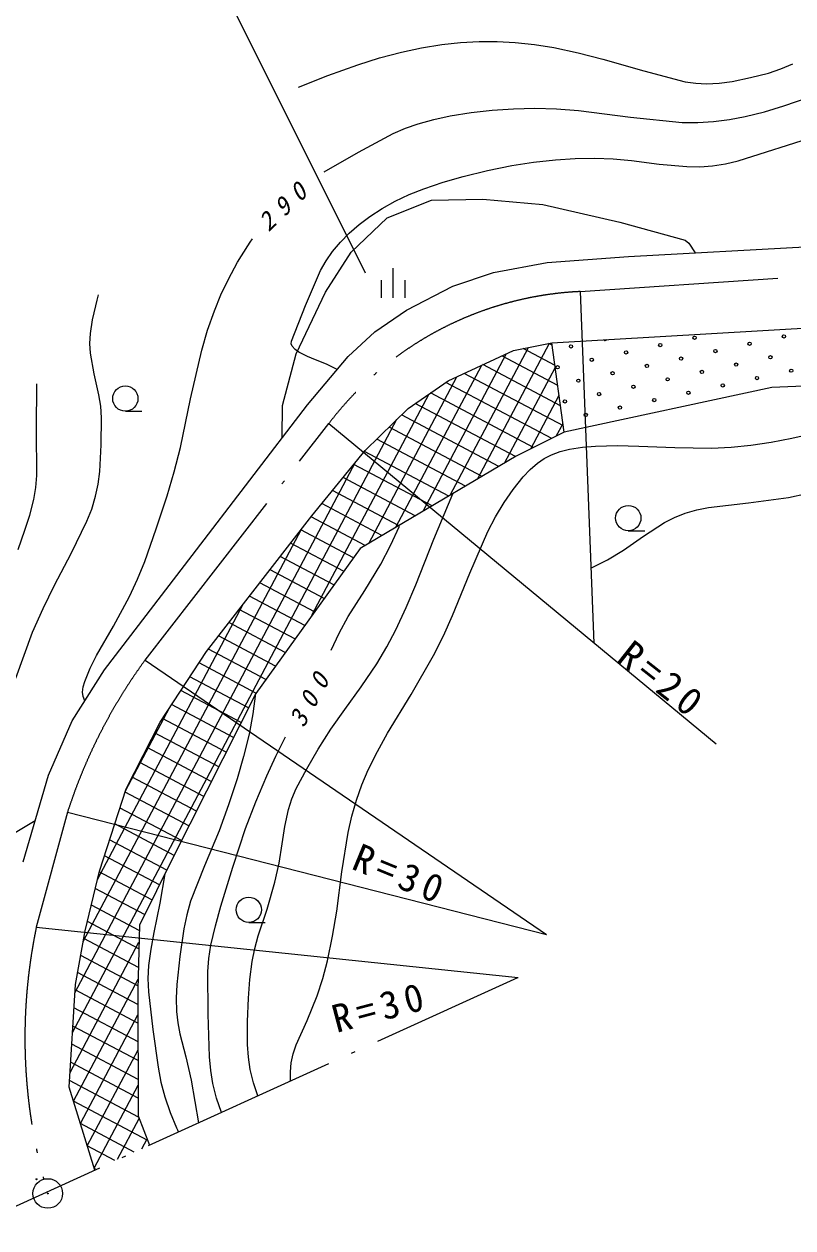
# Model space of a CAD drawing. Units: millimetres, scale not verified. Extents: x -625 to 692600, y -625 to 365855.
# Drawn here: x 126311 to 172866, y 230548 to 303406 of the extents above; entities that cross this region are included whole.
import ezdxf

# ---------------------------------------------------------------- set-up
doc = ezdxf.new("R2010")
doc.units = ezdxf.units.MM
doc.header["$LTSCALE"] = 1000
doc.linetypes.add('DASHED', pattern=[7.5, 6, -1.5])
doc.linetypes.add('LONG_DASHED_DOTTED', pattern=[15.25, 12, -1.5, 0.25, -1.5])
doc.layers.add('S-SUV', color=7, linetype='Continuous', lineweight=13)
doc.styles.add('ＭＳ ゴシック', font='')
doc.styles.get('ＭＳ ゴシック').set_extended_font_data('MS Gothic')

msp = doc.modelspace()

# ---------------------------------------------------------------- linework, layer by layer
at = {"layer": 'S-SUV'}
for p, q in [((146993, 288327), (138298, 305717)), ((147825, 301353), (149160, 301703)), ((149160, 301703), (150374, 301962)), ((150374, 301962), (151609, 302164)), ((151609, 302164), (152733, 302289)), ((152733, 302289), (153860, 302354)), ((153860, 302354), (154949, 302355)), ((154949, 302355), (156049, 302295)), ((156049, 302295), (157215, 302170)), ((157215, 302170), (158382, 301983)), ((158382, 301983), (159870, 301662)), ((159870, 301662), (161348, 301282)), ((144704, 300295), (146517, 300948)), ((146517, 300948), (147825, 301353)), ((161348, 301282), (163832, 300567)), ((172137, 300693), (172870, 301001)), ((142923, 299590), (144704, 300295)), ((163832, 300567), (166336, 299909)), ((170296, 300163), (171388, 300445)), ((171388, 300445), (172137, 300693)), ((166336, 299909), (166986, 299824)), ((166986, 299824), (167641, 299799)), ((167641, 299799), (168409, 299838)), ((168409, 299838), (169187, 299938)), ((169187, 299938), (170296, 300163)), ((172314, 298452), (174911, 299355)), ((152108, 297851), (153379, 298052)), ((153379, 298052), (154657, 298193)), ((154657, 298193), (155945, 298284)), ((155945, 298284), (157231, 298314)), ((157231, 298314), (158557, 298272)), ((158557, 298272), (159881, 298170)), ((159881, 298170), (163021, 297782)), ((169974, 297808), (171148, 298100)), ((171148, 298100), (172314, 298452)), ((149404, 297103), (150175, 297373)), ((150175, 297373), (151128, 297640)), ((151128, 297640), (152108, 297851)), ((163021, 297782), (166167, 297455)), ((166167, 297455), (167105, 297450)), ((167105, 297450), (168054, 297506)), ((168054, 297506), (169018, 297627)), ((169018, 297627), (169974, 297808)), ((146558, 295649), (148665, 296781)), ((148665, 296781), (149404, 297103)), ((169545, 295133), (174246, 296630)), ((144477, 294461), (146558, 295649)), ((157163, 295045), (158486, 295192)), ((158486, 295192), (159674, 295272)), ((159674, 295272), (160873, 295292)), ((160873, 295292), (161980, 295246)), ((161980, 295246), (163092, 295140)), ((163092, 295140), (164767, 294932)), ((168778, 294951), (169545, 295133)), ((152897, 294190), (154365, 294543)), ((154365, 294543), (155854, 294839)), ((155854, 294839), (157163, 295045)), ((164767, 294932), (166451, 294784)), ((166451, 294784), (167229, 294776)), ((167229, 294776), (168002, 294829)), ((168002, 294829), (168778, 294951)), ((150512, 293443), (151697, 293845)), ((151697, 293845), (152897, 294190)), ((148773, 292682), (149626, 293088)), ((149626, 293088), (150512, 293443)), ((147240, 291765), (147990, 292249)), ((147990, 292249), (148773, 292682)), ((146599, 291282), (147240, 291765)), ((145470, 290212), (145995, 290752)), ((145995, 290752), (146599, 291282)), ((139240, 288988), (139852, 289979)), ((139852, 289979), (139997, 290197)), ((139997, 290197), (140144, 290414)), ((144990, 289634), (145470, 290212)), ((144600, 289077), (144990, 289634)), ((157986, 288979), (162905, 289336)), ((162905, 289336), (173960, 289942)), ((138682, 287972), (139240, 288988)), ((144269, 288498), (144600, 289077)), ((148647, 288629), (148647, 286829)), ((154742, 288373), (157986, 288979)), ((138230, 287028), (138682, 287972)), ((143356, 286376), (144269, 288498)), ((147927, 287914), (147927, 286834)), ((149367, 287914), (149367, 286834)), ((152282, 287553), (154742, 288373)), ((149466, 286092), (152282, 287553)), ((159982, 287217), (160805, 265943)), ((130461, 285513), (130650, 286353)), ((130650, 286353), (130735, 286689)), ((130735, 286689), (130823, 287025)), ((137832, 286059), (138230, 287028)), ((142495, 284223), (143356, 286376)), ((137422, 284879), (137832, 286059)), ((147541, 284773), (149466, 286092)), ((130334, 284675), (130461, 285513)), ((137069, 283680), (137422, 284879)), ((158276, 284121), (178249, 285288)), ((130300, 284075), (130334, 284675)), ((142493, 284057), (142495, 284223)), ((145937, 283288), (147541, 284773)), ((130327, 283486), (130300, 284075)), ((130555, 282233), (130327, 283486)), ((136397, 280734), (137069, 283680)), ((142550, 283912), (142493, 284057)), ((142723, 283713), (142550, 283912)), ((142956, 283544), (142723, 283713)), ((143475, 283279), (142956, 283544)), ((150475, 273928), (155522, 283462)), ((151994, 281819), (155937, 283655)), ((152120, 274898), (156852, 283837)), ((153765, 275868), (158117, 284089)), ((155937, 283655), (158276, 284121)), ((158465, 282747), (156528, 283773)), ((158297, 283967), (158080, 284082)), ((159019, 278706), (158276, 284121)), ((143967, 283092), (143475, 283279)), ((143478, 280366), (145937, 283288)), ((144622, 282828), (143967, 283092)), ((145273, 282499), (144622, 282828)), ((148830, 272959), (154020, 282762)), ((158800, 280307), (154095, 282797)), ((158632, 281527), (155232, 283327)), ((130845, 280976), (130555, 282233)), ((147181, 271980), (152518, 282063)), ((158967, 279087), (152958, 282268)), ((155410, 276837), (158480, 282637)), ((127069, 278866), (127079, 281641)), ((149564, 280144), (151994, 281819)), ((158263, 278328), (151853, 281721)), ((171580, 281407), (159019, 278706)), ((180867, 281799), (171580, 281407)), ((130955, 280275), (130845, 280976)), ((135785, 277779), (136397, 280734)), ((143742, 267623), (150835, 281020)), ((157164, 277778), (150924, 281082)), ((156994, 277693), (158713, 280939)), ((131003, 279580), (130955, 280275)), ((132444, 279976), (133439, 279976)), ((136491, 271245), (143478, 280366)), ((146971, 277606), (149564, 280144)), ((156069, 277226), (149996, 280442)), ((129241, 242369), (148891, 279486)), ((130979, 277948), (131003, 279580)), ((144759, 279224), (168218, 259855)), ((155058, 276630), (149162, 279751)), ((158533, 278462), (158946, 279242)), ((127088, 276087), (127069, 278866)), ((154047, 276034), (148412, 279017)), ((159019, 278706), (156117, 277255)), ((171554, 278100), (172798, 278344)), ((172798, 278344), (175227, 278907)), ((130894, 276325), (130979, 277948)), ((135405, 276301), (135785, 277779)), ((143731, 273641), (146971, 277606)), ((153036, 275438), (147662, 278283)), ((158781, 277539), (159346, 277683)), ((159346, 277683), (160122, 277805)), ((160122, 277805), (160919, 277869)), ((160919, 277869), (162237, 277899)), ((162237, 277899), (163535, 277869)), ((163535, 277869), (165714, 277777)), ((165714, 277777), (167930, 277743)), ((167930, 277743), (169119, 277800)), ((169119, 277800), (170311, 277917)), ((170311, 277917), (171554, 278100)), ((129388, 244784), (146384, 276887)), ((152024, 274842), (146921, 277544)), ((156117, 277255), (148743, 272907)), ((157398, 276839), (157804, 277115)), ((157804, 277115), (158242, 277339)), ((158242, 277339), (158781, 277539)), ((130798, 275564), (130894, 276325)), ((134969, 274848), (135405, 276301)), ((151013, 274246), (146275, 276754)), ((156532, 276007), (156947, 276448)), ((156947, 276448), (157398, 276839)), ((127024, 275355), (127088, 276087)), ((130645, 274827), (130798, 275564)), ((150002, 273649), (145630, 275964)), ((155933, 275247), (156532, 276007)), ((126902, 274640), (127024, 275355)), ((130408, 274057), (130645, 274827)), ((134318, 272853), (134969, 274848)), ((148991, 273053), (144984, 275174)), ((151121, 272229), (152265, 274983)), ((155386, 274457), (155933, 275247)), ((170183, 274424), (172597, 274764)), ((172597, 274764), (173708, 275001)), ((126661, 273692), (126902, 274640)), ((130116, 273314), (130408, 274057)), ((147982, 272456), (144339, 274385)), ((154855, 273589), (155386, 274457)), ((166343, 273796), (167039, 273998)), ((167039, 273998), (167760, 274144)), ((167760, 274144), (170183, 274424)), ((126363, 272767), (126661, 273692)), ((129164, 271367), (130116, 273314)), ((137358, 265431), (143731, 273641)), ((146974, 271858), (143695, 273594)), ((154383, 272705), (154855, 273589)), ((163821, 272421), (165080, 273239)), ((165080, 273239), (165701, 273546)), ((165701, 273546), (166343, 273796)), ((125947, 271598), (126363, 272767)), ((129893, 247876), (143111, 272842)), ((133614, 270885), (134318, 272853)), ((146251, 271109), (143072, 272792)), ((148743, 272907), (146653, 271667)), ((148500, 271859), (149041, 273021)), ((153293, 270170), (154383, 272705)), ((162897, 272744), (163892, 272744)), ((145662, 270290), (142450, 271990)), ((147923, 270716), (148500, 271859)), ((150027, 269462), (151121, 272229)), ((162608, 271560), (163821, 272421)), ((128163, 269454), (129164, 271367)), ((131180, 264330), (136491, 271245)), ((146653, 271667), (140335, 262889)), ((145072, 269470), (141827, 271188)), ((161634, 270991), (162608, 271560)), ((133184, 269806), (133614, 270885)), ((144482, 268651), (141205, 270386)), ((146951, 269121), (147923, 270716)), ((160635, 270478), (161634, 270991)), ((132703, 268762), (133184, 269806)), ((143893, 267832), (140582, 269584)), ((152259, 267612), (153293, 270170)), ((127463, 268043), (128163, 269454)), ((145928, 267556), (146951, 269121)), ((149457, 268097), (150027, 269462)), ((130757, 251645), (139553, 268259)), ((131724, 266959), (132703, 268762)), ((143303, 267013), (139960, 268783)), ((126822, 266613), (127463, 268043)), ((142713, 266193), (139337, 267981)), ((145386, 266546), (145928, 267556)), ((148831, 266755), (149457, 268097)), ((151706, 266380), (152259, 267612)), ((130690, 265182), (131724, 266959)), ((142124, 265374), (138714, 267179)), ((148282, 265710), (148831, 266755)), ((125818, 263816), (126822, 266613)), ((141534, 264555), (138092, 266377)), ((144902, 265517), (145386, 266546)), ((151104, 265185), (151706, 266380)), ((134549, 261165), (137358, 265431)), ((140944, 263735), (137469, 265575)), ((147680, 264696), (148282, 265710)), ((130314, 264425), (130690, 265182)), ((133639, 264915), (157938, 248308)), ((140354, 262916), (136904, 264742)), ((146725, 263294), (147680, 264696)), ((149741, 262827), (151104, 265185)), ((129220, 261229), (131180, 264330)), ((129984, 263623), (130314, 264425)), ((139899, 262025), (136352, 263903)), ((129844, 262971), (129881, 263291)), ((129881, 263291), (129984, 263623)), ((139449, 261132), (135800, 263064)), ((145725, 261933), (146725, 263294)), ((129889, 262709), (129844, 262971)), ((129995, 262456), (129889, 262709)), ((140335, 262889), (135362, 253031)), ((140331, 262882), (140163, 261660)), ((148318, 260485), (149741, 262827)), ((132458, 256995), (135144, 262068)), ((138999, 260239), (135248, 262225)), ((140163, 261660), (139933, 260435)), ((144892, 260736), (145725, 261933)), ((127794, 257949), (129220, 261229)), ((132497, 257114), (134549, 261165)), ((138548, 259346), (134695, 261386)), ((138098, 258453), (134217, 260508)), ((139933, 260435), (139600, 259077)), ((141558, 259099), (142139, 260270)), ((144115, 259515), (144892, 260736)), ((147706, 259386), (148318, 260485)), ((137647, 257560), (133765, 259616)), ((143423, 258340), (144115, 259515)), ((147150, 258264), (147706, 259386)), ((137197, 256667), (133313, 258724)), ((139600, 259077), (139209, 257734)), ((141008, 257910), (141558, 259099)), ((126261, 252713), (127794, 257949)), ((142784, 257135), (143423, 258340)), ((146766, 257364), (147150, 258264)), ((136746, 255774), (132861, 257831)), ((139209, 257734), (138693, 256157)), ((140335, 256328), (141008, 257910)), ((146440, 256445), (146766, 257364)), ((130877, 252145), (132497, 257114)), ((136296, 254881), (132435, 256925)), ((142319, 255878), (142521, 256512)), ((142521, 256512), (142784, 257135)), ((135845, 253988), (132121, 255960)), ((138693, 256157), (138117, 254590)), ((139718, 254724), (140335, 256328)), ((142101, 254844), (142319, 255878)), ((146160, 255469), (146440, 256445)), ((128942, 255709), (157938, 248308)), ((145937, 254475), (146160, 255469)), ((135395, 253095), (131806, 254995)), ((138117, 254590), (137228, 252463)), ((138943, 252387), (139718, 254724)), ((141944, 253802), (142101, 254844)), ((145562, 252096), (145937, 254475)), ((134949, 252200), (131492, 254030)), ((141751, 252624), (141944, 253802)), ((134503, 251304), (131177, 253065)), ((135362, 253031), (133291, 248870)), ((130013, 248527), (130877, 252145)), ((134057, 250409), (130866, 252099)), ((137228, 252463), (136398, 250320)), ((138222, 250018), (138943, 252387)), ((141503, 251474), (141751, 252624)), ((145248, 249715), (145562, 252096)), ((134840, 251981), (134538, 250197)), ((141028, 249845), (141503, 251474)), ((133611, 249514), (130626, 251094)), ((133284, 248555), (130386, 250090)), ((134538, 250197), (134177, 248418)), ((136398, 250320), (136162, 249487)), ((137894, 248839), (138222, 250018)), ((136162, 249487), (135984, 248641)), ((140495, 248230), (141028, 249845)), ((144993, 248202), (145248, 249715)), ((127052, 248741), (156223, 245707)), ((129419, 245286), (130013, 248527)), ((133259, 247437), (130146, 249085)), ((133291, 248870), (133203, 244977)), ((135984, 248641), (135749, 246975)), ((137628, 247660), (137894, 248839)), ((139916, 249040), (140911, 249040)), ((129094, 239954), (133268, 247837)), ((133233, 246319), (129929, 248069)), ((134177, 248418), (133983, 247426)), ((140277, 247452), (140495, 248230)), ((144681, 246711), (144993, 248202)), ((133208, 245201), (129740, 247037)), ((133983, 247426), (133848, 246421)), ((137501, 246863), (137628, 247660)), ((140122, 246672), (140277, 247452)), ((133848, 246421), (133814, 245639)), ((135749, 246975), (135570, 245279)), ((137433, 246062), (137501, 246863)), ((139983, 245574), (140122, 246672)), ((144400, 245642), (144681, 246711)), ((129305, 238215), (133217, 245604)), ((133205, 244071), (129551, 246006)), ((133814, 245639), (133839, 244844)), ((137458, 243494), (137433, 246062)), ((139904, 244462), (139983, 245574)), ((144063, 244595), (144400, 245642)), ((129041, 239075), (129419, 245286)), ((133207, 242938), (129398, 244955)), ((133203, 244977), (133220, 237331)), ((133839, 244844), (134100, 242558)), ((135570, 245279), (135522, 244458)), ((135522, 244458), (135535, 243642)), ((139840, 243049), (139904, 244462)), ((143455, 243098), (144063, 244595)), ((133210, 241806), (129332, 243859)), ((129721, 236864), (133206, 243447)), ((135535, 243642), (135612, 242962)), ((137543, 240909), (137458, 243494)), ((133213, 240673), (129265, 242763)), ((135612, 242962), (135750, 242289)), ((139836, 241650), (139840, 243049)), ((142787, 241619), (143455, 243098)), ((134100, 242558), (134423, 240271)), ((135750, 242289), (136114, 240893)), ((133215, 239540), (129198, 241666)), ((130137, 235512), (133211, 241319)), ((139891, 240884), (139836, 241650)), ((142605, 241083), (142787, 241619)), ((133218, 238407), (129132, 240570)), ((136114, 240893), (136420, 239488)), ((137614, 240083), (137543, 240909)), ((140005, 240129), (139891, 240884)), ((142439, 240000), (142485, 240547)), ((142485, 240547), (142605, 241083)), ((134423, 240271), (134598, 239373)), ((137743, 239279), (137614, 240083)), ((140207, 239323), (140005, 240129)), ((142452, 239442), (142439, 240000)), ((130588, 234045), (129041, 239075)), ((133248, 237259), (129065, 239474)), ((130553, 234160), (133216, 239191)), ((134598, 239373), (134831, 238490)), ((136420, 239488), (136644, 238200)), ((137973, 238397), (137743, 239279)), ((140466, 238539), (140207, 239323)), ((134831, 238490), (135160, 237542)), ((138260, 237535), (137973, 238397)), ((133797, 235837), (129305, 238215)), ((135160, 237542), (135547, 236610)), ((136644, 238200), (136865, 236901)), ((132978, 235139), (129721, 236864)), ((131971, 234703), (133281, 237176)), ((133220, 237331), (133906, 235555)), ((135547, 236610), (135604, 236481)), ((135604, 236481), (135662, 236353)), ((131803, 234630), (130137, 235512)), ((133440, 235340), (133758, 235940)), ((130629, 234120), (130553, 234160)), ((130566, 234093), (130553, 234160))]:
    msp.add_line(p, q, dxfattribs=at)
at = {"layer": 'S-SUV', "linetype": 'DASHED'}
for p, q in [((148304, 291670), (150972, 292745)), ((150972, 292745), (154084, 292819)), ((154084, 292819), (157715, 292485)), ((157715, 292485), (162383, 291411)), ((146118, 289595), (148304, 291670)), ((162383, 291411), (166348, 290336)), ((166348, 290336), (166569, 290151)), ((166569, 290151), (166939, 289558)), ((144562, 287187), (146118, 289595)), ((142783, 283445), (144562, 287187)), ((141968, 280332), (142783, 283445)), ((141931, 278406), (141968, 280332)), ((123756, 253272), (126979, 255199))]:
    msp.add_line(p, q, dxfattribs=at)
at = {"layer": 'S-SUV', "linetype": 'LONG_DASHED_DOTTED'}
for p, q in [((159982, 287217), (177705, 288420)), ((133639, 264915), (144759, 279224)), ((128942, 255709), (127052, 248741)), ((106085, 222899), (156200, 245696))]:
    msp.add_line(p, q, dxfattribs=at)
at = {"layer": 'S-SUV'}
for centre, radius in [((166909, 284424), 99.5), ((170243, 284057), 99.5), ((172316, 284503), 99.5), ((159427, 283900), 99.5), ((162761, 283532), 99.5), ((164835, 283978), 99.5), ((168169, 283611), 99.5), ((158613, 282640), 99.5), ((160687, 283086), 99.5), ((164021, 282718), 99.5), ((166095, 283165), 99.5), ((169429, 282797), 99.5), ((171503, 283243), 99.5), ((161947, 282272), 99.5), ((165281, 281905), 99.5), ((167355, 282351), 99.5), ((170689, 281983), 99.5), ((172763, 282429), 99.5), ((132444, 280741), 765), ((159873, 281826), 99.5), ((163207, 281458), 99.5), ((168615, 281537), 99.5), ((159059, 280566), 99.5), ((161133, 281012), 99.5), ((164467, 280645), 99.5), ((166541, 281091), 99.5), ((160319, 279752), 99.5), ((162393, 280198), 99.5), ((162897, 273509), 765), ((139916, 249805), 765), ((127744, 232632), 896), ((127064, 233496), 31.2), ((127064, 233496), 25), ((127064, 233496), 18.8), ((127064, 233496), 12.5), ((127064, 233496), 6.3), ((127744, 232632), 27)]:
    msp.add_circle(centre, radius, dxfattribs=at)
at = {"layer": 'S-SUV', "linetype": 'LONG_DASHED_DOTTED'}
for centre, radius, start, end in [((160933, 266913), 20327, 92.68179, 142.72208), ((159871, 245730), 32500, 143.81989, 162.11743), ((159112, 242049), 32751, 168.20947, 195.13443)]:
    msp.add_arc(centre, radius, start, end, dxfattribs=at)
at = {"layer": 'S-SUV'}
msp.add_arc((161501, 284346), 99.5, 205.07097, 341.61708, dxfattribs=at)

# ---------------------------------------------------------------- texts
at = {"layer": 'S-SUV', "attachment_point": 7, "style": 'ＭＳ ゴシック'}
for s, insert, char_height, rotation in [('\\T1.73;\\Q15;290', (141127, 290785), 1100, 43.4), ('\\T1.3;R=20', (162105, 264883), 1686, 321.7), ('\\T1.73;\\Q15;300', (143256, 260764), 1100, 61.4), ('\\T1.3;R=30', (146046, 252280), 1686, 337.7), ('\\T1.3;R=30', (145233, 242320), 1686, 14.8)]:
    msp.add_mtext(s, dxfattribs=dict(at, insert=insert, char_height=char_height, rotation=rotation))

doc.saveas('drawing.dxf')
